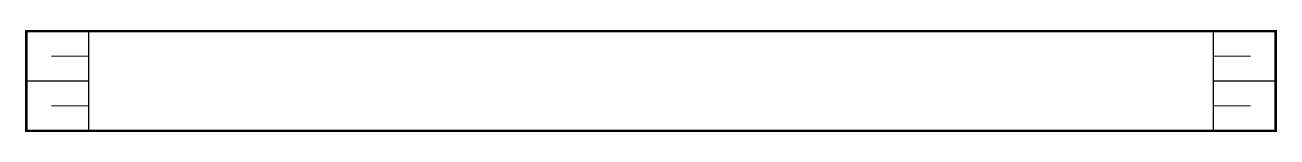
# Model space of a CAD drawing. Extents: x -50 to 50, y -4 to 4.
import ezdxf

# ---------------------------------------------------------------- set-up
doc = ezdxf.new("R2010")
doc.units = 0
doc.header["$LTSCALE"] = 5
doc.header["$MEASUREMENT"] = 0
doc.layers.get('0').update_dxf_attribs({"linetype": 'CONTINUOUS'})

msp = doc.modelspace()

# ---------------------------------------------------------------- linework, layer by layer
at = {"const_width": 0.2}
msp.add_lwpolyline([(-50, -4), (50, -4), (50, 4), (-50, 4)], close=True, dxfattribs=at)
at = {"const_width": 0.1}
for points in [[(-45, -4), (-45, 4)], [(45, 4), (45, -4)], [(-48, 2), (-45, 2)], [(45, 2), (48, 2)], [(-50, 0), (-45, 0)], [(45, 0), (50, 0)], [(-48, -2), (-45, -2)], [(45, -2), (48, -2)]]:
    msp.add_lwpolyline(points, dxfattribs=at)

doc.saveas('drawing.dxf')
